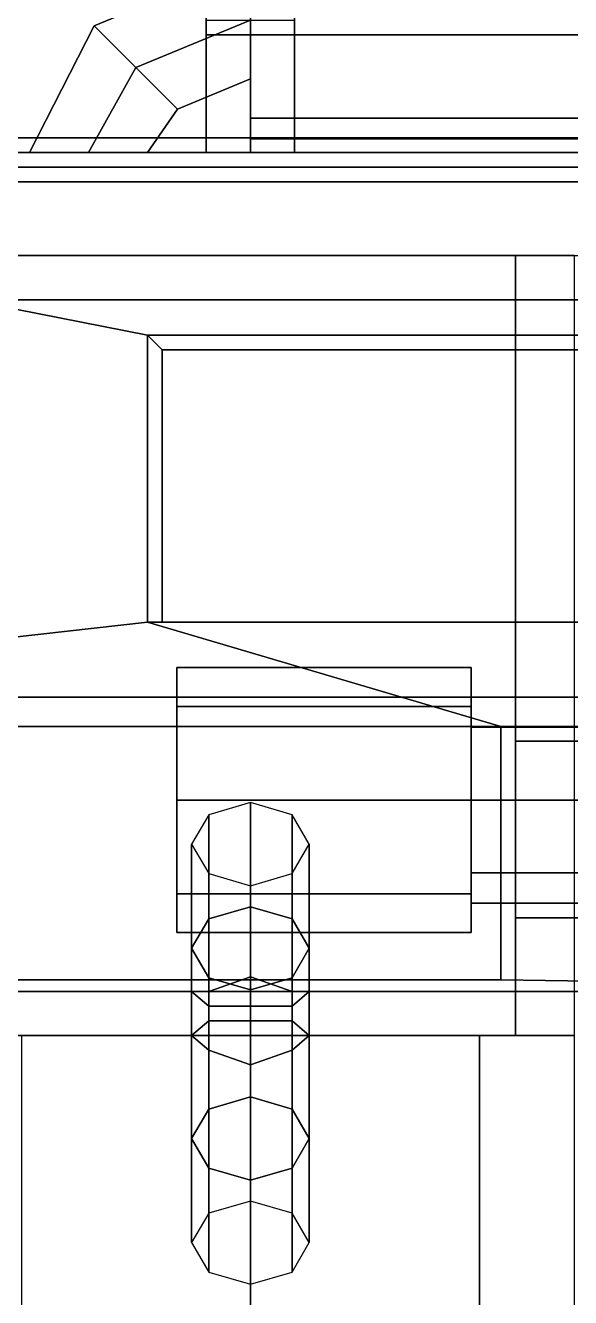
# Model space of a CAD drawing. Header units: millimetres. Extents: x -1.1 to 1, y -2.2 to 3.06.
# Drawn here: x -0.153 to 0.217, y 0.442 to 1.306 of the extents above; entities that cross this region are included whole.
import ezdxf

# ---------------------------------------------------------------- set-up
doc = ezdxf.new("R2010")
doc.units = ezdxf.units.MM
for name, color, linetype in [('hull_c2p', 3, 'Continuous'), ('hull_tks', 7, 'Continuous'), ('internals_c2p', 1, 'Continuous'), ('tent_c2p', 2, 'Continuous'), ('wheels', 2, 'Continuous')]:
    doc.layers.add(name, color=color, linetype=linetype)

msp = doc.modelspace()

# ---------------------------------------------------------------- linework, layer by layer
for points in [[(0.7, 1.22, 0.58), (0.7, 1.12, 0.42), (-0.7, 1.12, 0.42), (-0.7, 1.22, 0.58)], [(0.7, 1.12, 0.42), (0.7, 0.85, 0.35), (-0.7, 0.85, 0.35), (-0.7, 1.12, 0.42)], [(0.7, 0.85, 0.35), (0.7, -1.19, 0.35), (-0.7, -1.19, 0.35), (-0.7, 0.85, 0.35)]]:
    msp.add_3dface(points)
at = {"layer": 'hull_c2p'}
for points in [[(0.64, 1.3, 1.02), (0.64, 1.37071, 0.99071), (0, 1.37071, 0.99071), (0, 1.3, 1.02)], [(-0.03, 1.36, 0.61), (-0.03, 1.3, 0.66), (-0.03, 1.33, 0.71), (-0.03, 1.36, 0.68)], [(-0.03, 1.35, 0.56), (-0.03, 1.31, 0.58), (-0.03, 1.3, 0.66), (-0.03, 1.36, 0.61)], [(0.03, 1.33, 0.71), (0.03, 1.3, 0.66), (0.03, 1.36, 0.61), (0.03, 1.36, 0.68)], [(0.03, 1.3, 0.66), (0.03, 1.31, 0.58), (0.03, 1.35, 0.56), (0.03, 1.36, 0.61)], [(-0.10607, 1.30607, 0.92), (-0.07778, 1.27778, 0.96), (0, 1.31, 0.96), (0, 1.35, 0.92)], [(-0.07778, 1.27778, 0.88), (-0.10607, 1.30607, 0.92), (0, 1.35, 0.92), (0, 1.31, 0.88)], [(0.64, 1.3, 1), (0.64, 1.35657, 0.97657), (0, 1.35657, 0.97657), (0, 1.3, 1)], [(0.64, 1.35657, 0.86343), (0.64, 1.3, 0.84), (0, 1.3, 0.84), (0, 1.35657, 0.86343)], [(0, 1.35, 0.92), (0, 1.31, 0.96), (0, 1.3, 1), (0, 1.35657, 0.97657)], [(0, 1.35657, 0.86343), (0, 1.35657, 0.86343), (0, 1.3, 0.84), (0, 1.31, 0.88)], [(-0.03, 1.33, 0.71), (-0.03, 1.3, 0.66), (0.03, 1.3, 0.66), (0.03, 1.33, 0.71)], [(-0.15, 1.22, 0.92), (-0.11, 1.22, 0.96), (-0.07778, 1.27778, 0.96), (-0.10607, 1.30607, 0.92)], [(-0.11, 1.22, 0.88), (-0.15, 1.22, 0.92), (-0.10607, 1.30607, 0.92), (-0.07778, 1.27778, 0.88)], [(-0.07778, 1.27778, 0.96), (-0.0495, 1.2495, 0.92), (0, 1.27, 0.92), (0, 1.31, 0.96)], [(-0.0495, 1.2495, 0.92), (-0.07778, 1.27778, 0.88), (0, 1.31, 0.88), (0, 1.27, 0.92)], [(0.03, 1.31, 0.58), (0.03, 1.22, 0.58), (-0.03, 1.22, 0.58), (-0.03, 1.31, 0.58)], [(-0.03, 1.31, 0.58), (-0.03, 1.22, 0.58), (-0.03, 1.22, 0.66), (-0.03, 1.3, 0.66)], [(0, 1.31, 0.96), (0, 1.27, 0.92), (0, 1.24343, 0.97657), (0, 1.3, 1)], [(0, 1.31, 0.88), (0, 1.24343, 0.86343), (0, 1.22, 0.92), (0, 1.27, 0.92)], [(0, 1.3, 0.84), (0, 1.3, 0.84), (0, 1.24343, 0.86343), (0, 1.31, 0.88)], [(0.03, 1.22, 0.66), (0.03, 1.22, 0.58), (0.03, 1.31, 0.58), (0.03, 1.3, 0.66)], [(-0.03, 1.3, 0.66), (-0.03, 1.22, 0.66), (0.03, 1.22, 0.66), (0.03, 1.3, 0.66)], [(0.64, 1.24343, 0.97657), (0.64, 1.3, 1), (0, 1.3, 1), (0, 1.24343, 0.97657)], [(0.64, 1.3, 0.84), (0.64, 1.24343, 0.86343), (0, 1.24343, 0.86343), (0, 1.3, 0.84)], [(0.64, 1.22929, 0.99071), (0.64, 1.3, 1.02), (0, 1.3, 1.02), (0, 1.22929, 0.99071)], [(-0.11, 1.22, 0.96), (-0.07, 1.22, 0.92), (-0.0495, 1.2495, 0.92), (-0.07778, 1.27778, 0.96)], [(-0.07, 1.22, 0.92), (-0.11, 1.22, 0.88), (-0.07778, 1.27778, 0.88), (-0.0495, 1.2495, 0.92)], [(0, 1.27, 0.92), (0, 1.27, 0.92), (0, 1.22, 0.92), (0, 1.24343, 0.97657)], [(0.64, 1.22, 0.92), (0.64, 1.24343, 0.97657), (0, 1.24343, 0.97657), (0, 1.22, 0.92)], [(0.64, 1.24343, 0.86343), (0.64, 1.22, 0.92), (0, 1.22, 0.92), (0, 1.24343, 0.86343)], [(0.64, 1.22, 0.96828), (0.64, 1.22929, 0.99071), (0, 1.22929, 0.99071), (0, 1.22, 0.96828)], [(0.79, 1.21, 1.73), (0.78, 1.22, 1.72), (-0.78, 1.22, 1.72), (-0.79, 1.21, 1.73)], [(0.78, 1.22, 1.72), (0.77, 1.21, 1.71), (-0.77, 1.21, 1.71), (-0.78, 1.22, 1.72)], [(0.7, 1.22, 1.01), (0.7, 1.22, 0.58), (-0.7, 1.22, 0.58), (-0.7, 1.22, 1.01)], [(0.7, 1.22, 1.01), (-0.7, 1.22, 1.01), (-0.65, 1.15, 1.01), (0.65, 1.15, 1.01)], [(0.78, 1.2, 1.72), (0.79, 1.21, 1.73), (-0.79, 1.21, 1.73), (-0.78, 1.2, 1.72)], [(0.77, 1.21, 1.71), (0.78, 1.2, 1.72), (-0.78, 1.2, 1.72), (-0.77, 1.21, 1.71)], [(0.22, 1.15, 1.01), (-0.65, 1.15, 1.01), (-0.61, 1.15, 1.12), (0.18, 1.15, 1.12)], [(0.18, 1.15, 1.12), (-0.61, 1.15, 1.12), (-0.61, 0.62, 1.12), (0.18, 0.62, 1.12)], [(0.22, 1.15, 1.01), (0.18, 1.15, 1.12), (0.18, 0.62, 1.12), (0.22, 0.62, 1.01)], [(0.18, 0.62, 1.12), (-0.61, 0.62, 1.12), (-0.65, 0.62, 1.01), (0.22, 0.62, 1.01)]]:
    msp.add_3dface(points, dxfattribs=at)
at = {"layer": 'hull_tks'}
for points in [[(0.54, 1.09591, 0.65), (0.7, 1.22, 0.58), (-0.7, 1.22, 0.58), (-0.07, 1.09591, 0.65)], [(-0.07, 0.90091, 0.76), (-0.07, 1.09591, 0.65), (-0.7, 1.22, 0.58), (-0.7, 0.83, 0.8)], [(-0.06, 0.90091, 0.75436), (-0.06, 1.08591, 0.65), (-0.07, 1.09591, 0.65), (-0.07, 0.90091, 0.76)], [(0.53, 1.08591, 0.65), (0.54, 1.09591, 0.65), (-0.07, 1.09591, 0.65), (-0.06, 1.08591, 0.65)], [(0.53, 0.90091, 0.75436), (0.53, 1.08591, 0.65), (-0.06, 1.08591, 0.65), (-0.06, 0.90091, 0.75436)], [(0.17, 0.83, 0.8), (-0.07, 0.90091, 0.76), (-0.07, 0.90091, 0.76), (-0.7, 0.83, 0.8)], [(0.7, 0.83, 0.8), (0.54, 0.90091, 0.76), (-0.07, 0.90091, 0.76), (0.17, 0.83, 0.8)], [(0.54, 0.90091, 0.76), (0.53, 0.90091, 0.75436), (-0.06, 0.90091, 0.75436), (-0.07, 0.90091, 0.76)], [(0.15, 0.84364, 1.36364), (0.15, 0.87, 1.3), (-0.05, 0.87, 1.3), (-0.05, 0.84364, 1.36364)], [(0.15, 0.87, 1.3), (0.15, 0.84364, 1.23636), (-0.05, 0.84364, 1.23636), (-0.05, 0.87, 1.3)], [(-0.05, 0.84364, 1.23636), (-0.05, 0.69, 1.3), (-0.05, 0.71636, 1.36364), (-0.05, 0.87, 1.3)], [(-0.05, 0.87, 1.3), (-0.05, 0.71636, 1.36364), (-0.05, 0.78, 1.39), (-0.05, 0.84364, 1.36364)], [(0.15, 0.8295, 1.3495), (0.15, 0.85, 1.3), (0.15, 0.87, 1.3), (0.15, 0.84364, 1.36364)], [(0.15, 0.85, 1.3), (0.15, 0.8295, 1.2505), (0.15, 0.84364, 1.23636), (0.15, 0.87, 1.3)], [(0.64, 0.8295, 1.3495), (0.64, 0.85, 1.3), (0.15, 0.85, 1.3), (0.15, 0.8295, 1.3495)], [(0.64, 0.85, 1.3), (0.64, 0.8295, 1.2505), (0.15, 0.8295, 1.2505), (0.15, 0.85, 1.3)], [(0.15, 0.78, 1.39), (0.15, 0.84364, 1.36364), (-0.05, 0.84364, 1.36364), (-0.05, 0.78, 1.39)], [(0.15, 0.84364, 1.23636), (0.15, 0.78, 1.21), (-0.05, 0.78, 1.21), (-0.05, 0.84364, 1.23636)], [(-0.05, 0.78, 1.21), (-0.05, 0.71636, 1.23636), (-0.05, 0.69, 1.3), (-0.05, 0.84364, 1.23636)], [(0.15, 0.78, 1.37), (0.15, 0.8295, 1.3495), (0.15, 0.84364, 1.36364), (0.15, 0.78, 1.39)], [(0.15, 0.8295, 1.2505), (0.15, 0.78, 1.23), (0.15, 0.78, 1.21), (0.15, 0.84364, 1.23636)], [(0.17, 0.83, 0.8), (-0.7, 0.83, 0.8), (-0.7, 0.83, 1.1), (0.17, 0.83, 1.1)], [(0.17, 0.83, 1.1), (-0.7, 0.83, 1.1), (-0.7, 0.65792, 1.12868), (0.17, 0.65792, 1.12868)], [(0.17, 0.78, 0.8), (0.17, 0.83, 0.8), (0.17, 0.83, 1.1), (0.17, 0.65792, 1.12868)], [(0.7, 0.78, 0.8), (0.7, 0.83, 0.8), (0.17, 0.83, 0.8), (0.17, 0.78, 0.8)], [(0.64, 0.78, 1.37), (0.64, 0.8295, 1.3495), (0.15, 0.8295, 1.3495), (0.15, 0.78, 1.37)], [(0.64, 0.8295, 1.2505), (0.64, 0.78, 1.23), (0.15, 0.78, 1.23), (0.15, 0.8295, 1.2505)], [(0.15, 0.71636, 1.36364), (0.15, 0.78, 1.39), (-0.05, 0.78, 1.39), (-0.05, 0.71636, 1.36364)], [(0.15, 0.78, 1.21), (0.15, 0.71636, 1.23636), (-0.05, 0.71636, 1.23636), (-0.05, 0.78, 1.21)], [(0, 0.77828, 1.29828), (-0.02828, 0.77, 1.29), (-0.02828, 0.69929, 1.36071), (0, 0.70757, 1.36899)], [(0.02828, 0.77, 1.29), (0, 0.77828, 1.29828), (0, 0.70757, 1.36899), (0.02828, 0.69929, 1.36071)], [(0.64, 0.7305, 1.3495), (0.64, 0.78, 1.37), (0.15, 0.78, 1.37), (0.15, 0.7305, 1.3495)], [(0.64, 0.78, 1.23), (0.64, 0.7305, 1.2505), (0.15, 0.7305, 1.2505), (0.15, 0.78, 1.23)], [(0.15, 0.78, 1.23), (0.15, 0.7305, 1.2505), (0.15, 0.71636, 1.23636), (0.15, 0.78, 1.21)], [(0.15, 0.7305, 1.3495), (0.15, 0.78, 1.37), (0.15, 0.78, 1.39), (0.15, 0.71636, 1.36364)], [(0.7, 0.65, 1.15), (0.7, 0.78, 0.8), (0.17, 0.78, 0.8), (0.17, 0.65792, 1.12868)], [(-0.02828, 0.77, 1.29), (-0.04, 0.75, 1.27), (-0.04, 0.67929, 1.34071), (-0.02828, 0.69929, 1.36071)], [(0.04, 0.75, 1.27), (0.02828, 0.77, 1.29), (0.02828, 0.69929, 1.36071), (0.04, 0.67929, 1.34071)], [(-0.04, 0.75, 1.27), (-0.02828, 0.73, 1.25), (-0.02828, 0.65929, 1.32071), (-0.04, 0.67929, 1.34071)], [(0.02828, 0.73, 1.25), (0.04, 0.75, 1.27), (0.04, 0.67929, 1.34071), (0.02828, 0.65929, 1.32071)], [(-0.02828, 0.73, 1.25), (0, 0.72172, 1.24172), (0, 0.65101, 1.31243), (-0.02828, 0.65929, 1.32071)], [(0, 0.72172, 1.24172), (0.02828, 0.73, 1.25), (0.02828, 0.65929, 1.32071), (0, 0.65101, 1.31243)], [(0.64, 0.71, 1.3), (0.64, 0.7305, 1.3495), (0.15, 0.7305, 1.3495), (0.15, 0.71, 1.3)], [(0.64, 0.7305, 1.2505), (0.64, 0.71, 1.3), (0.15, 0.71, 1.3), (0.15, 0.7305, 1.2505)], [(0.15, 0.7305, 1.2505), (0.15, 0.71, 1.3), (0.15, 0.69, 1.3), (0.15, 0.71636, 1.23636)], [(0.15, 0.71, 1.3), (0.15, 0.7305, 1.3495), (0.15, 0.71636, 1.36364), (0.15, 0.69, 1.3)], [(0.15, 0.69, 1.3), (0.15, 0.71636, 1.36364), (-0.05, 0.71636, 1.36364), (-0.05, 0.69, 1.3)], [(0.15, 0.71636, 1.23636), (0.15, 0.69, 1.3), (-0.05, 0.69, 1.3), (-0.05, 0.71636, 1.23636)], [(0, 0.70757, 1.36899), (-0.02828, 0.69929, 1.36071), (-0.02828, 0.65, 1.37828), (0, 0.66, 1.39)], [(0.02828, 0.69929, 1.36071), (0, 0.70757, 1.36899), (0, 0.66, 1.39), (0.02828, 0.65, 1.37828)], [(-0.02828, 0.69929, 1.36071), (-0.04, 0.67929, 1.34071), (-0.04, 0.65, 1.35), (-0.02828, 0.65, 1.37828)], [(0.04, 0.67929, 1.34071), (0.02828, 0.69929, 1.36071), (0.02828, 0.65, 1.37828), (0.04, 0.65, 1.35)], [(-0.04, 0.67929, 1.34071), (-0.02828, 0.65929, 1.32071), (-0.02828, 0.64, 1.32172), (-0.04, 0.65, 1.35)], [(0.02828, 0.65929, 1.32071), (0.04, 0.67929, 1.34071), (0.04, 0.65, 1.35), (0.02828, 0.64, 1.32172)], [(0.17, 0.65792, 1.12868), (-0.7, 0.65792, 1.12868), (-0.7, 0.65, 1.15), (0.7, 0.65, 1.15)], [(0, 0.66, 1.39), (-0.02828, 0.65, 1.37828), (-0.02828, 0.61, 1.37828), (0, 0.6, 1.39)], [(-0.02828, 0.65929, 1.32071), (0, 0.65101, 1.31243), (0, 0.64, 1.31), (-0.02828, 0.64, 1.32172)], [(0.02828, 0.65, 1.37828), (0, 0.66, 1.39), (0, 0.6, 1.39), (0.02828, 0.61, 1.37828)], [(0, 0.65101, 1.31243), (0.02828, 0.65929, 1.32071), (0.02828, 0.64, 1.32172), (0, 0.64, 1.31)], [(0.45, 0.4, 1.39), (0.7, 0.65, 1.15), (-0.7, 0.65, 1.15), (-0.45, 0.4, 1.39)], [(-0.02828, 0.65, 1.37828), (-0.04, 0.65, 1.35), (-0.04, 0.62, 1.35), (-0.02828, 0.61, 1.37828)], [(-0.04, 0.65, 1.35), (-0.02828, 0.64, 1.32172), (-0.02828, 0.63, 1.32172), (-0.04, 0.62, 1.35)], [(0.04, 0.65, 1.35), (0.02828, 0.65, 1.37828), (0.02828, 0.61, 1.37828), (0.04, 0.62, 1.35)], [(0.02828, 0.64, 1.32172), (0.04, 0.65, 1.35), (0.04, 0.62, 1.35), (0.02828, 0.63, 1.32172)], [(-0.02828, 0.64, 1.32172), (0, 0.64, 1.31), (0, 0.63, 1.31), (-0.02828, 0.63, 1.32172)], [(0, 0.64, 1.31), (0.02828, 0.64, 1.32172), (0.02828, 0.63, 1.32172), (0, 0.63, 1.31)], [(-0.04, 0.62, 1.35), (-0.02828, 0.63, 1.32172), (-0.02828, 0.57, 1.25), (-0.04, 0.55, 1.27)], [(-0.02828, 0.63, 1.32172), (0, 0.63, 1.31), (0, 0.57828, 1.24172), (-0.02828, 0.57, 1.25)], [(0, 0.63, 1.31), (0.02828, 0.63, 1.32172), (0.02828, 0.57, 1.25), (0, 0.57828, 1.24172)], [(0.02828, 0.63, 1.32172), (0.04, 0.62, 1.35), (0.04, 0.55, 1.27), (0.02828, 0.57, 1.25)], [(-0.02828, 0.61, 1.37828), (-0.04, 0.62, 1.35), (-0.04, 0.55, 1.27), (-0.02828, 0.53, 1.29)], [(0.04, 0.62, 1.35), (0.02828, 0.61, 1.37828), (0.02828, 0.53, 1.29), (0.04, 0.55, 1.27)], [(0, 0.6, 1.39), (-0.02828, 0.61, 1.37828), (-0.02828, 0.53, 1.29), (0, 0.52172, 1.29828)], [(0.02828, 0.61, 1.37828), (0, 0.6, 1.39), (0, 0.52172, 1.29828), (0.02828, 0.53, 1.29)], [(-0.02828, 0.57, 1.25), (0, 0.57828, 1.24172), (0, 0.50757, 1.17101), (-0.02828, 0.49929, 1.17929)], [(0, 0.57828, 1.24172), (0.02828, 0.57, 1.25), (0.02828, 0.49929, 1.17929), (0, 0.50757, 1.17101)], [(-0.04, 0.55, 1.27), (-0.02828, 0.57, 1.25), (-0.02828, 0.49929, 1.17929), (-0.04, 0.47929, 1.19929)], [(0.02828, 0.57, 1.25), (0.04, 0.55, 1.27), (0.04, 0.47929, 1.19929), (0.02828, 0.49929, 1.17929)], [(-0.02828, 0.53, 1.29), (-0.04, 0.55, 1.27), (-0.04, 0.47929, 1.19929), (-0.02828, 0.45929, 1.21929)], [(0.04, 0.55, 1.27), (0.02828, 0.53, 1.29), (0.02828, 0.45929, 1.21929), (0.04, 0.47929, 1.19929)], [(0, 0.52172, 1.29828), (-0.02828, 0.53, 1.29), (-0.02828, 0.45929, 1.21929), (0, 0.45101, 1.22757)], [(0.02828, 0.53, 1.29), (0, 0.52172, 1.29828), (0, 0.45101, 1.22757), (0.02828, 0.45929, 1.21929)]]:
    msp.add_3dface(points, dxfattribs=at)
at = {"layer": 'internals_c2p'}
for points in [[(-0.15556, 0.62, 0.94556), (0, 0.62, 1.01), (-0.65, 0.62, 1.01)], [(-0.15556, -0.29, 0.94556), (0, -0.29, 1.01), (0, 0.62, 1.01), (-0.15556, 0.62, 0.94556)], [(0, -0.29, 1.01), (0.15556, -0.29, 0.94556), (0.15556, 0.62, 0.94556), (0, 0.62, 1.01)], [(0, 0.62, 1.01), (0.15556, 0.62, 0.94556), (0.22, 0.62, 1.01)], [(0.15556, -0.29, 0.94556), (0.22, -0.29, 0.79), (0.22, 0.62, 0.79), (0.15556, 0.62, 0.94556)], [(0.15556, 0.62, 0.94556), (0.22, 0.62, 0.79), (0.22, 0.62, 1.01)]]:
    msp.add_3dface(points, dxfattribs=at)
at = {"layer": 'tent_c2p'}
for points in [[(-0.8, 1.23, 1.72), (0.8, 1.23, 1.72), (0.92, 1.23, 1.65), (-0.92, 1.23, 1.65)], [(-0.15, 1.23, 1.25), (0.15, 1.23, 1.25), (0.92, 1.23, 1.01), (-0.92, 1.23, 1.01)], [(-0.45, 1.23, 1.25), (-0.15, 1.23, 1.25), (-0.92, 1.23, 1.01)], [(-0.92, 1.23, 1.65), (0.92, 1.23, 1.65), (0.15, 1.23, 1.44), (-0.15, 1.23, 1.44)], [(-0.92, 1.23, 1.65), (-0.92, 1.23, 1.65), (-0.15, 1.23, 1.44), (-0.45, 1.23, 1.44)], [(-0.8, 1.21, 1.74), (0.8, 1.21, 1.74), (0.8, 1.23, 1.72), (-0.8, 1.23, 1.72)], [(-0.15, 1.23, 1.44), (0.15, 1.23, 1.44), (0.15, 1.23, 1.25), (-0.15, 1.23, 1.25)], [(0.15, 1.23, 1.25), (0.45, 1.23, 1.25), (0.92, 1.23, 1.01)], [(0.92, 1.23, 1.65), (0.92, 1.23, 1.65), (0.45, 1.23, 1.44), (0.15, 1.23, 1.44)], [(0.8, 1.21, 1.74), (-0.8, 1.21, 1.74), (-0.8, 0.65, 1.72), (0.8, 0.65, 1.72)], [(-0.8, 0.09, 1.74), (0.8, 0.09, 1.74), (0.8, 0.65, 1.72), (-0.8, 0.65, 1.72)]]:
    msp.add_3dface(points, dxfattribs=at)
at = {"layer": 'wheels'}
for points in [[(0.18, 0.82, 1.06), (0.22393, 0.82, 1.16607), (0.31586, 0.82, 1.07414), (0.31, 0.82, 1.06)], [(0.22393, 0.82, 1.16607), (0.18, 0.82, 1.06), (0.18, 0.7, 1.06), (0.22393, 0.7, 1.16607)], [(0.22393, 0.82, 0.95393), (0.18, 0.82, 1.06), (0.31, 0.82, 1.06), (0.31586, 0.82, 1.04586)], [(0.18, 0.82, 1.06), (0.22393, 0.82, 0.95393), (0.22393, 0.7, 0.95393), (0.18, 0.7, 1.06)], [(0.22393, 0.7, 1.16607), (0.18, 0.7, 1.06), (0.31, 0.7, 1.06), (0.31586, 0.7, 1.07414)], [(0.18, 0.7, 1.06), (0.22393, 0.7, 0.95393), (0.31586, 0.7, 1.04586), (0.31, 0.7, 1.06)]]:
    msp.add_3dface(points, dxfattribs=at)

doc.saveas('drawing.dxf')
